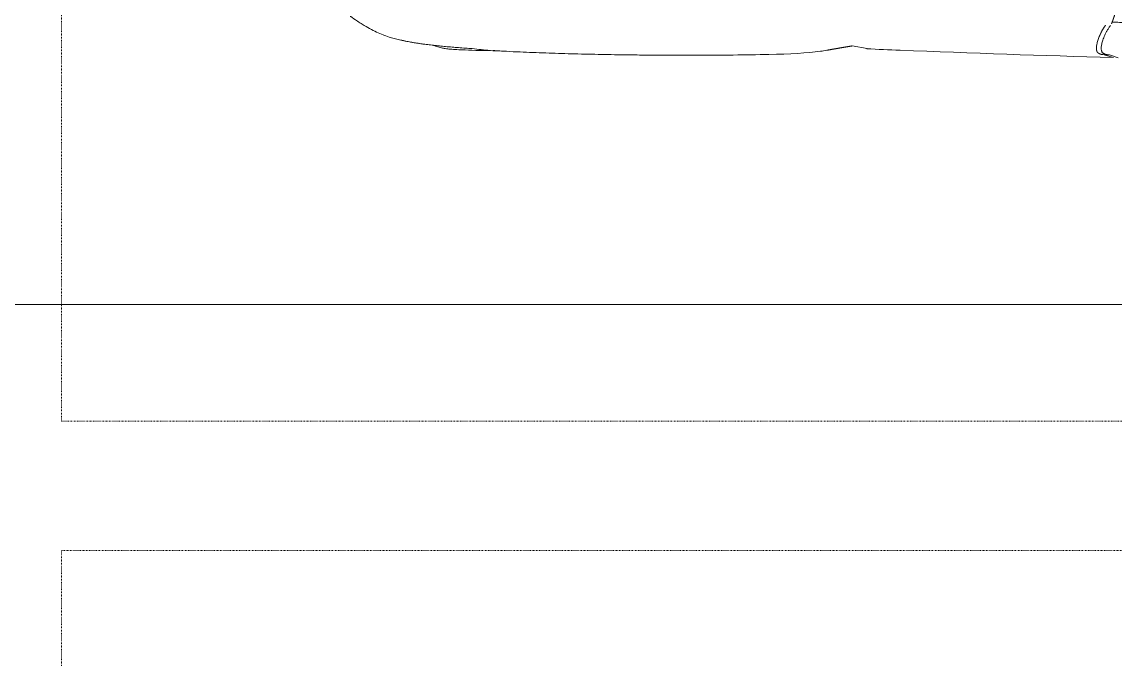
# Model space of a CAD drawing. Extents: x -1417 to 34975, y -245 to 8298.
# Drawn here: x 30842.7 to 31011.7, y 847.8 to 946.1 of the extents above; entities that cross this region are included whole.
import ezdxf
from ezdxf.xclip import XClip

# ---------------------------------------------------------------- set-up
doc = ezdxf.new("R2010")
doc.units = 0
doc.header["$XCLIPFRAME"] = 0
doc.linetypes.add('DOT2', pattern=[0.125, 0, -0.125])
doc.layers.get('0').update_dxf_attribs({"color": 9, "lineweight": 9})
for name, color, linetype, lineweight in [('04', 9, 'Continuous', 9), ('06D', 9, 'Continuous', 9), ('20', 9, 'DOT2', 9)]:
    doc.layers.add(name, color=color, linetype=linetype, lineweight=lineweight)

# ---------------------------------------------------------------- blocks, each defined once
blk = doc.blocks.new('p-araba-polo')
at = {"extrusion": (0, 0, -1)}
for p, q in [((2.5081, 0.8127), (2.4946, 0.8171)), ((2.5182, 0.8123), (2.5016, 0.8169)), ((2.8823, 0.8027), (2.9054, 0.7989)), ((3.4804, 0.8048), (3.4804, 0.8048))]:
    blk.add_line(p, q, dxfattribs=at)
at = {"flags": 128}
blk.add_lwpolyline([(2.9369, 0.8044), (2.9413, 0.8051), (2.9443, 0.8057)], dxfattribs=at)
for points, degree in [([(2.5016, 0.8169), (2.6117, 0.8139), (2.7216, 0.8101), (2.8316, 0.8056)], 3), ([(2.5081, 0.8127), (2.5088, 0.8127), (2.5095, 0.8127), (2.5101, 0.8126), (2.5108, 0.8126), (2.5115, 0.8125)], 5), ([(2.5115, 0.8125), (2.5115, 0.8125), (2.5116, 0.8125), (2.5116, 0.8125), (2.5117, 0.8125)], 4), ([(2.5115, 0.8125), (2.5115, 0.8125), (2.5116, 0.8125), (2.5116, 0.8125), (2.5117, 0.8125)], 4), ([(2.5182, 0.8123), (2.5184, 0.8123), (2.5187, 0.8123), (2.5189, 0.8123)], 3), ([(2.5278, 0.7987), (2.5285, 0.8037), (2.5283, 0.807), (2.5272, 0.8087), (2.5256, 0.8104), (2.5236, 0.8113), (2.5213, 0.8119), (2.5189, 0.8123)], 7), ([(3.0344, 0.8121), (3.07, 0.8129), (3.1076, 0.8133), (3.1465, 0.8134)], 3), ([(2.8316, 0.8056), (2.8316, 0.8056), (2.8316, 0.8056), (2.8316, 0.8055), (2.8316, 0.8053), (2.8316, 0.805)], 5), ([(2.8316, 0.805), (2.8316, 0.8053), (2.8316, 0.8054), (2.8316, 0.8056), (2.8316, 0.8056), (2.8316, 0.8056)], 5), ([(2.8316, 0.8056), (2.8487, 0.8049), (2.8658, 0.8042), (2.8829, 0.8032)], 3), ([(2.8823, 0.8027), (2.8827, 0.8028), (2.8829, 0.803), (2.883, 0.8031), (2.883, 0.8032), (2.8829, 0.8032), (2.8827, 0.8032)], 6), ([(2.943, 0.8054), (2.935, 0.804), (2.9273, 0.8026), (2.9198, 0.8013), (2.9125, 0.8001), (2.9054, 0.7989)], 5), ([(2.9054, 0.7989), (2.9062, 0.799), (2.907, 0.7992), (2.9078, 0.7993)], 3), ([(2.943, 0.8054), (2.9429, 0.8054), (2.9428, 0.8054), (2.9427, 0.8054)], 3), ([(2.9428, 0.8054), (2.9428, 0.8054), (2.9428, 0.8054), (2.9428, 0.8054), (2.9429, 0.8054), (2.9429, 0.8054), (2.9429, 0.8054), (2.943, 0.8054), (2.943, 0.8054)], 8), ([(2.9433, 0.8055), (2.9432, 0.8055), (2.9432, 0.8055), (2.9431, 0.8055), (2.9431, 0.8055), (2.943, 0.8054)], 5), ([(2.943, 0.8054), (2.9431, 0.8055), (2.9431, 0.8055), (2.9432, 0.8055), (2.9433, 0.8055), (2.9433, 0.8055)], 5), ([(2.9434, 0.8055), (2.9433, 0.8055), (2.9431, 0.8055), (2.943, 0.8054)], 3), ([(3.4597, 0.8061), (3.4598, 0.8061), (3.4598, 0.8061), (3.4599, 0.8061), (3.4599, 0.8061), (3.46, 0.8061), (3.46, 0.8061)], 6), ([(3.4645, 0.8058), (3.4646, 0.8058), (3.4647, 0.8058), (3.4648, 0.8058), (3.4649, 0.8058)], 4), ([(3.4646, 0.8058), (3.4646, 0.8058), (3.4647, 0.8058), (3.4648, 0.8058), (3.4649, 0.8058)], 4), ([(3.4646, 0.8058), (3.4646, 0.8058), (3.4647, 0.8058), (3.4648, 0.8058), (3.4648, 0.8058), (3.4649, 0.8058), (3.4649, 0.8058)], 6), ([(3.4646, 0.8058), (3.4646, 0.8058), (3.4646, 0.8058), (3.4646, 0.8058)], 3), ([(3.4646, 0.8058), (3.4646, 0.8058), (3.4647, 0.8058), (3.4647, 0.8058), (3.4648, 0.8058), (3.4649, 0.8058), (3.4649, 0.8058)], 6), ([(3.4649, 0.8058), (3.4648, 0.8058), (3.4648, 0.8058), (3.4647, 0.8058), (3.4647, 0.8058), (3.4648, 0.8058), (3.4649, 0.8058)], 6), ([(2.514, 0.7669), (2.5155, 0.769), (2.5168, 0.771), (2.5181, 0.7731), (2.5193, 0.7751), (2.5204, 0.7772), (2.5214, 0.7792), (2.5223, 0.7812)], 7), ([(2.5038, 0.7623), (2.321, 0.767), (2.1382, 0.7705), (1.9555, 0.7726), (1.7727, 0.7732), (1.5899, 0.7723), (1.4072, 0.7698)], 6), ([(2.4993, 0.7493), (2.5002, 0.752), (2.5011, 0.7547), (2.502, 0.7573), (2.5029, 0.7599), (2.5038, 0.7624)], 5), ([(2.5046, 0.7646), (2.5044, 0.7642), (2.5043, 0.7637), (2.5041, 0.7633), (2.504, 0.7628), (2.5038, 0.7624)], 5), ([(2.5046, 0.7646), (2.5043, 0.7639), (2.5041, 0.7631), (2.5038, 0.7624)], 3), ([(2.5038, 0.7624), (2.5038, 0.7624), (2.5038, 0.7623), (2.5038, 0.7623)], 3)]:
    blk.add_open_spline(points, degree=degree)
for points, degree, knots in [([(2.5203, 0.799), (2.5205, 0.7998), (2.5207, 0.8015), (2.5207, 0.8036), (2.5205, 0.8053), (2.5202, 0.8067), (2.5197, 0.8079), (2.519, 0.809), (2.5182, 0.8098), (2.5173, 0.8105), (2.5162, 0.8111), (2.5151, 0.8116), (2.514, 0.812), (2.5127, 0.8123), (2.5119, 0.8124), (2.5115, 0.8125)], 3, [0, 0, 0, 0, 0.076921, 0.153841, 0.230758, 0.307684, 0.38461, 0.461531, 0.538451, 0.615377, 0.692305, 0.769227, 0.846147, 0.923076, 1, 1, 1, 1]), ([(2.9447, 0.8057), (2.948, 0.8063), (2.9714, 0.8099), (3.0015, 0.8114), (3.0343, 0.8121)], 3, [0, 0, 0, 0, 0.131477, 1, 1, 1, 1]), ([(3.46, 0.8061), (3.4566, 0.8063), (3.4499, 0.8067), (3.4362, 0.8075), (3.4129, 0.8086), (3.3796, 0.8099), (3.339, 0.8111), (3.2984, 0.812), (3.2603, 0.8127), (3.226, 0.8131), (3.193, 0.8134), (3.1656, 0.8135), (3.1487, 0.8134), (3.1435, 0.8134)], 3, [0, 0, 0, 0, 0.03531, 0.070597, 0.141114, 0.269195, 0.390859, 0.518959, 0.640794, 0.737038, 0.833171, 0.948447, 1, 1, 1, 1]), ([(2.5061, 0.7672), (2.5071, 0.7685), (2.509, 0.7711), (2.5114, 0.775), (2.5136, 0.7788), (2.5154, 0.7826), (2.5169, 0.7863), (2.5182, 0.7899), (2.5191, 0.7932), (2.5199, 0.7963), (2.5202, 0.7981), (2.5203, 0.799)], 3, [0, 0, 0, 0, 0.111111, 0.222222, 0.333334, 0.444446, 0.555558, 0.666671, 0.77778, 0.888892, 1, 1, 1, 1]), ([(2.519, 0.8089), (2.519, 0.8089), (2.519, 0.8089), (2.519, 0.8089), (2.519, 0.8089), (2.519, 0.8089), (2.519, 0.8089), (2.519, 0.8089), (2.519, 0.8089), (2.519, 0.8089), (2.519, 0.8089)], 5, [0, 0, 0, 0, 0, 0, 1, 1, 1, 1, 1, 1.000001, 1.000001, 1.000001, 1.000001, 1.000001, 1.000001]), ([(2.5278, 0.7987), (2.5276, 0.7979), (2.5274, 0.7964), (2.5268, 0.7937), (2.526, 0.7908), (2.525, 0.7877), (2.5238, 0.7845), (2.5228, 0.7823), (2.5223, 0.7812)], 3, [0, 0, 0, 0, 0.166664, 0.333329, 0.499996, 0.666663, 0.833332, 1, 1, 1, 1]), ([(2.8823, 0.8027), (2.8825, 0.8028), (2.8829, 0.803), (2.883, 0.8032), (2.8829, 0.8032), (2.8827, 0.8032), (2.8826, 0.8032)], 3, [0, 0, 0, 0, 0.249685, 0.499599, 0.749749, 1, 1, 1, 1]), ([(3.4534, 0.8065), (3.4733, 0.8062), (3.5024, 0.8054), (3.5233, 0.8042), (3.533, 0.8033), (3.5394, 0.8022), (3.5462, 0.8005), (3.5507, 0.7987), (3.5521, 0.7981)], 3, [0, 0, 0, 0, 0.418831, 0.714948, 0.835581, 0.907738, 0.972168, 1, 1, 1, 1]), ([(3.4649, 0.8058), (3.4648, 0.8058), (3.4647, 0.8058), (3.4648, 0.8058), (3.4649, 0.8058)], 3, [0, 0, 0, 0, 0.506131, 1, 1, 1, 1]), ([(3.4649, 0.8058), (3.4695, 0.8055), (3.4787, 0.8047), (3.4878, 0.8037), (3.4924, 0.8031)], 3, [0, 0, 0, 0, 0.500005, 1, 1, 1, 1]), ([(3.4924, 0.8031), (3.496, 0.8029), (3.5031, 0.8024), (3.5136, 0.8016), (3.5237, 0.8008), (3.5336, 0.8), (3.5432, 0.799), (3.5524, 0.798), (3.5613, 0.797), (3.5699, 0.7958), (3.5781, 0.7946), (3.5859, 0.7933), (3.5934, 0.7919), (3.5988, 0.7908), (3.6016, 0.7902), (3.6022, 0.7901)], 3, [0, 0, 0, 0, 0.08164, 0.163278, 0.244914, 0.326547, 0.408179, 0.489811, 0.571441, 0.653071, 0.734702, 0.816332, 0.897962, 0.979592, 1, 1, 1, 1]), ([(3.5624, 0.7968), (3.5668, 0.7963), (3.5918, 0.7928), (3.6137, 0.7881), (3.6286, 0.7825), (3.63, 0.7819)], 3, [0, 0, 0, 0, 0.15043, 0.932957, 1, 1, 1, 1]), ([(2.5223, 0.7812), (2.5218, 0.78), (2.5207, 0.7777), (2.5187, 0.7741), (2.5165, 0.7705), (2.5148, 0.7681), (2.514, 0.7669)], 3, [0, 0, 0, 0, 0.250011, 0.500014, 0.750025, 1, 1, 1, 1]), ([(3.63, 0.782), (3.6367, 0.7793), (3.6464, 0.775), (3.6606, 0.7668), (3.6723, 0.7592), (3.6777, 0.7555), (3.6807, 0.7535), (3.6809, 0.7534)], 3, [0, 0, 0, 0, 0.436591, 0.634385, 0.751254, 0.983784, 1, 1, 1, 1])]:
    blk.add_open_spline(points, degree=degree, knots=knots)
blk = doc.blocks.new('catikatirevizepergole-krt')
for points in [[(-30, 180), (-30, 110), (-800, 110), (-800, 180)], [(-30, 90), (-30, 0), (-800, 0), (-800, 90)]]:
    blk.add_lwpolyline(points, close=True)

msp = doc.modelspace()

# ---------------------------------------------------------------- linework, layer by layer
at = {"layer": '06D'}
msp.add_lwpolyline([(31301.33, 1152.5), (31301.33, 902.5), (30801.33, 902.5), (30801.33, 1152.5)], close=True, dxfattribs=at)

# ---------------------------------------------------------------- block references
at = {"layer": '04'}
ref = msp.add_blockref('p-araba-polo', (31261.57, 1022.31), dxfattribs=dict(at, xscale=100, yscale=100, zscale=100, rotation=180))
XClip(ref).set_block_clipping_path([(-0.0924763951, -0.9835002962), (4.0650970395, 0.9845199444)])
at = {"layer": '20'}
msp.add_blockref('catikatirevizepergole-krt', (31648.84, 774.5), dxfattribs=at)

doc.saveas('drawing.dxf')
